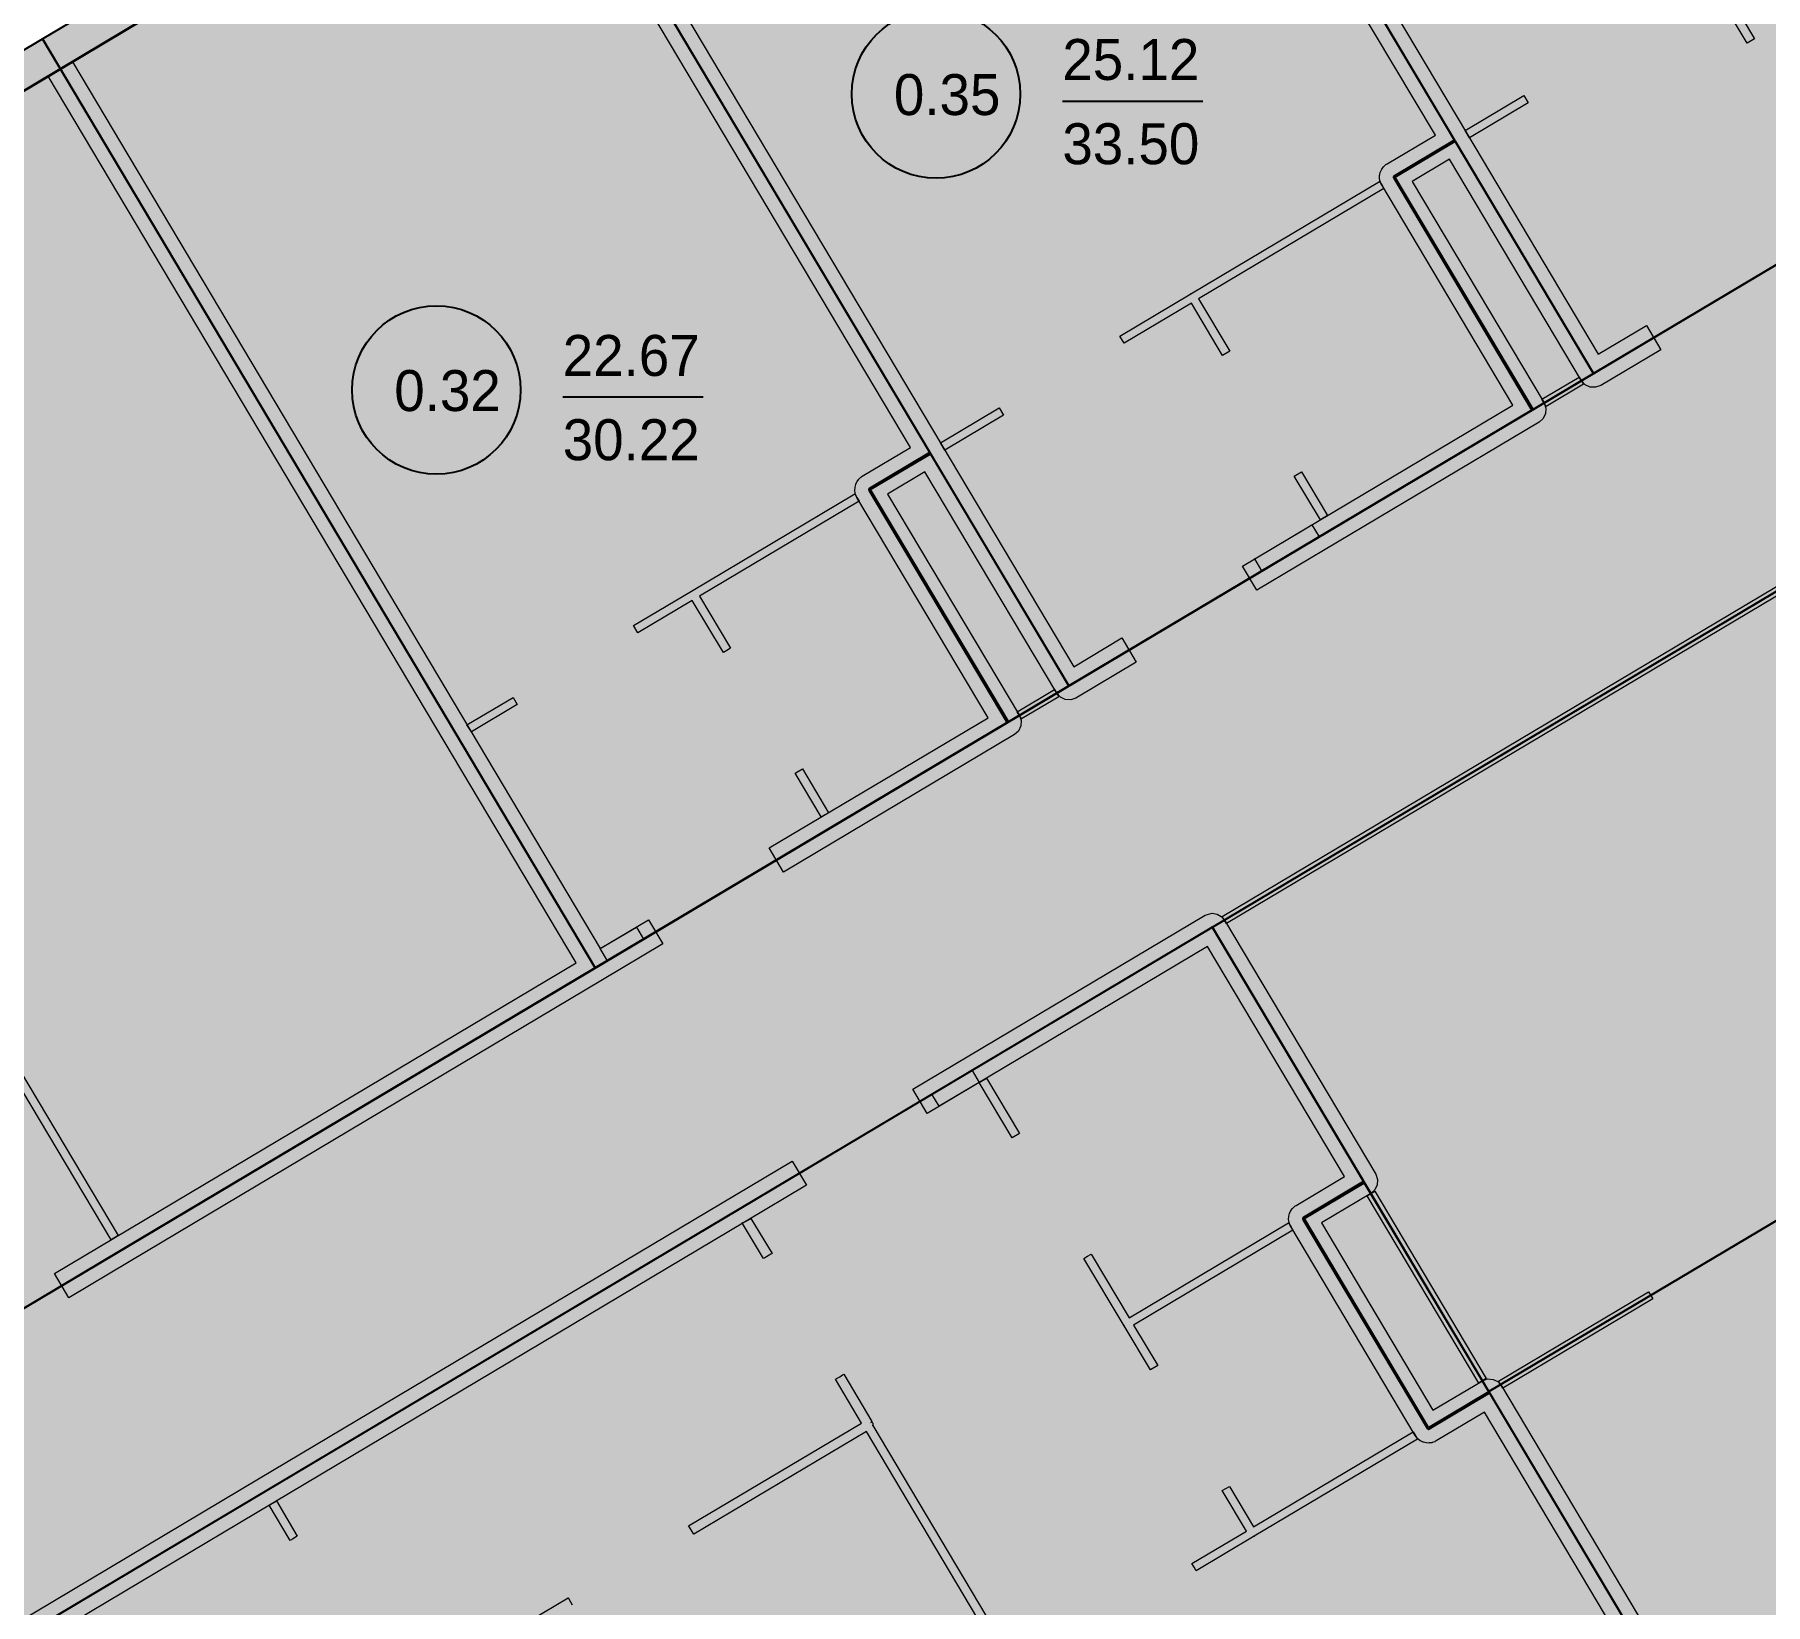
# Model space of a CAD drawing. Header units: millimetres. Extents: x 0 to 312583, y -208103 to 25097.
# Drawn here: x 161025 to 173354, y -49596 to -38416 of the extents above; entities that cross this region are included whole.
import ezdxf

# ---------------------------------------------------------------- set-up
doc = ezdxf.new("R2010")
doc.units = ezdxf.units.MM
doc.linetypes.add('Solid', pattern=[0])
for name, color, linetype, lineweight in [('Inner Walls', 5, 'Solid', 0), ('One-Bedroom Apartment', 1, 'Solid', 35), ('Outer Walls', 254, 'Solid', 25), ('Room Objects', 47, 'Solid', 15), ('Room Walls', 47, 'Solid', 35), ('Service Area', 252, 'Solid', 25), ('Studio Apartment', 250, 'Solid', 25), ('Three-Bedroom Apartment', 151, 'Solid', 25), ('Two-Bedroom Apartment', 252, 'Solid', 25)]:
    doc.layers.add(name, color=color, linetype=linetype, lineweight=lineweight)
doc.styles.add('Dialog.plain', font='Dialog.plain')

msp = doc.modelspace()

# ---------------------------------------------------------------- hatches: boundary and pattern name
at = {"layer": 'One-Bedroom Apartment', "linetype": 'Solid', "lineweight": 25}
msp.add_hatch(color=250, dxfattribs=at).paths.add_polyline_path([(154335, -42463), (157708, -40455), (161080, -38447), (165019, -45063), (161647, -47071), (158274, -49079), (157196, -47268), (157197, -47268), (157627, -47012), (157628, -47011), (157629, -47009), (157630, -47008), (157631, -47006), (157631, -47004), (157631, -47002), (157631, -47000), (157630, -46998), (156744, -45510), (156742, -45508), (156741, -45507), (156739, -45506), (156737, -45505), (156735, -45505), (156733, -45505), (156732, -45505), (156730, -45506), (156300, -45762), (156300, -45762)], flags=0)
at = {"layer": 'Room Objects', "linetype": 'Solid', "lineweight": 0}
for points in [[(170124, -41907), (170175, -41993), (170175, -41993), (169767, -42236), (169716, -42150), (169716, -42150)], [(165105, -45012), (165054, -44926), (165054, -44926), (165312, -44772), (165363, -44858), (165363, -44858)], [(167703, -45793), (167754, -45879), (167754, -45879), (167468, -46049), (167417, -45963), (167417, -45963)]]:
    msp.add_hatch(color=5, dxfattribs=at).paths.add_polyline_path(points, flags=0)
at = {"layer": 'Service Area', "linetype": 'Solid', "lineweight": 25}
for points in [[(176726, -38093), (186799, -55010), (185080, -56033), (176031, -40834), (159298, -50797), (158275, -49078)], [(170715, -39431), (171145, -39175), (172130, -40829), (171700, -41085)], [(178001, -44142), (171385, -48081), (169416, -44773), (176031, -40834), (176031, -40834)], [(166977, -41657), (167407, -41401), (168392, -43055), (167962, -43311)], [(178001, -44142), (179970, -47450), (178896, -45646), (178466, -45902), (177521, -46464), (176146, -47283), (174772, -48101), (175846, -49906), (173355, -51389), (173355, -51389), (171385, -48081)], [(171384, -48082), (170954, -48338), (170068, -46849), (170497, -46593)]]:
    msp.add_hatch(color=254, dxfattribs=at).paths.add_polyline_path(points, flags=0)
at = {"layer": 'Studio Apartment', "linetype": 'Solid', "lineweight": 25}
for points in [[(168190, -34213), (171927, -31988), (174876, -36942), (174447, -37198), (174445, -37199), (174444, -37200), (174443, -37202), (174442, -37204), (174442, -37206), (174442, -37208), (174443, -37210), (174443, -37211), (175428, -38866), (172130, -40829)], [(164453, -36439), (168190, -34213), (171140, -39167), (170710, -39423), (170708, -39424), (170707, -39425), (170706, -39427), (170705, -39429), (170705, -39431), (170705, -39433), (170706, -39435), (170707, -39436), (171691, -41090), (168392, -43055)], [(161080, -38447), (164453, -36439), (167402, -41392), (166972, -41648), (166971, -41649), (166969, -41651), (166968, -41652), (166968, -41654), (166967, -41656), (166968, -41658), (166968, -41660), (166969, -41662), (167954, -43316), (165019, -45063)]]:
    msp.add_hatch(color=252, dxfattribs=at).paths.add_polyline_path(points, flags=0)
at = {"layer": 'Two-Bedroom Apartment', "linetype": 'Solid', "lineweight": 25}
msp.add_hatch(color=151, dxfattribs=at).paths.add_polyline_path([(166609, -55405), (163237, -57413), (159298, -50797), (159298, -50797), (162670, -48789), (166043, -46781), (169414, -44774), (169414, -44774), (170492, -46585), (170063, -46840), (170061, -46842), (170060, -46843), (170059, -46845), (170058, -46847), (170058, -46849), (170058, -46850), (170058, -46852), (170059, -46854), (170946, -48343), (170947, -48344), (170948, -48346), (170950, -48347), (170952, -48347), (170954, -48348), (170956, -48348), (170957, -48347), (170959, -48346), (171389, -48090), (171389, -48090), (173353, -51390), (169982, -53397)], flags=0)

# ---------------------------------------------------------------- linework, layer by layer
at = {"layer": 'Inner Walls', "color": 47, "linetype": 'Solid', "lineweight": 15}
for p, q in [((168404, -34377), (171226, -39116)), ((171003, -39132), (168232, -34479)), ((164667, -36602), (167488, -41341)), ((167265, -41357), (164495, -36705)), ((161122, -38713), (161294, -38610)), ((164882, -45028), (161122, -38713)), ((161294, -38610), (165054, -44926)), ((170659, -39337), (171003, -39132)), ((171226, -39116), (172164, -40692)), ((171105, -39304), (170839, -39463)), ((172044, -40881), (171105, -39304)), ((170605, -39435), (170606, -39416)), ((170605, -39437), (170605, -39435)), ((170608, -39457), (170605, -39437)), ((170606, -39416), (170607, -39414)), ((170607, -39414), (170611, -39395)), ((170611, -39395), (170612, -39393)), ((170612, -39393), (170621, -39375)), ((170621, -39375), (170622, -39374)), ((170622, -39374), (170633, -39358)), ((170633, -39358), (170635, -39356)), ((170635, -39356), (170649, -39343)), ((170649, -39343), (170651, -39342)), ((170651, -39342), (170659, -39337)), ((170609, -39459), (170608, -39457)), ((170615, -39477), (170609, -39459)), ((170616, -39479), (170615, -39477)), ((170621, -39487), (170616, -39479)), ((171554, -41056), (170621, -39487)), ((170839, -39463), (171777, -41039)), ((172164, -40692), (172508, -40488)), ((172508, -40488), (172610, -40660)), ((172610, -40660), (172181, -40915)), ((172070, -40910), (172044, -40881)), ((172105, -40926), (172070, -40910)), ((172144, -40928), (172105, -40926)), ((172181, -40915), (172144, -40928)), ((171777, -41039), (171790, -41076)), ((169630, -42202), (171554, -41056)), ((171743, -41176), (169732, -42373)), ((171771, -41150), (171743, -41176)), ((171788, -41115), (171771, -41150)), ((171790, -41076), (171788, -41115)), ((166921, -41562), (167265, -41357)), ((167488, -41341), (168427, -42918)), ((167367, -41529), (167101, -41688)), ((168306, -43106), (167367, -41529)), ((166868, -41661), (166869, -41641)), ((166868, -41663), (166868, -41661)), ((166871, -41682), (166868, -41663)), ((166869, -41639), (166874, -41620)), ((166869, -41641), (166869, -41639)), ((166874, -41618), (166883, -41601)), ((166874, -41620), (166874, -41618)), ((166883, -41601), (166884, -41599)), ((166884, -41599), (166896, -41583)), ((166896, -41583), (166897, -41582)), ((166897, -41582), (166911, -41569)), ((166911, -41569), (166913, -41567)), ((166913, -41567), (166921, -41562)), ((166871, -41684), (166871, -41682)), ((166878, -41702), (166871, -41684)), ((166878, -41704), (166878, -41702)), ((166883, -41713), (166878, -41704)), ((167817, -43281), (166883, -41713)), ((167101, -41688), (168040, -43265)), ((169732, -42373), (169630, -42202)), ((168427, -42918), (168770, -42713)), ((168770, -42713), (168873, -42885)), ((168873, -42885), (168443, -43141)), ((168332, -43135), (168306, -43106)), ((168367, -43152), (168332, -43135)), ((168443, -43141), (168406, -43154)), ((168040, -43265), (168053, -43301)), ((168406, -43154), (168367, -43152)), ((166257, -44209), (167817, -43281)), ((168034, -43376), (168005, -43402)), ((168051, -43340), (168034, -43376)), ((168053, -43301), (168051, -43340)), ((168005, -43402), (166359, -44381)), ((166359, -44381), (166257, -44209)), ((165054, -44926), (165398, -44721)), ((165398, -44721), (165500, -44893)), ((167280, -45928), (169363, -44688)), ((169363, -44688), (169414, -44674)), ((169414, -44674), (169448, -44680)), ((169448, -44680), (169478, -44697)), ((169478, -44697), (169500, -44723)), ((169500, -44723), (170578, -46533)), ((165500, -44893), (165071, -45149)), ((169379, -44911), (167383, -46100)), ((170355, -46550), (169379, -44911)), ((161166, -47241), (164882, -45028)), ((165071, -45149), (161698, -47157)), ((167383, -46100), (167280, -45928)), ((162619, -48703), (166421, -46440)), ((166421, -46440), (166523, -46611)), ((170012, -46755), (170355, -46550)), ((170578, -46533), (170591, -46570)), ((170591, -46570), (170589, -46609)), ((166523, -46611), (166094, -46867)), ((170544, -46671), (170191, -46880)), ((170572, -46644), (170544, -46671)), ((170589, -46609), (170572, -46644)), ((169958, -46853), (169959, -46834)), ((169959, -46832), (169964, -46813)), ((169959, -46834), (169959, -46832)), ((169964, -46813), (169965, -46811)), ((169965, -46811), (169973, -46793)), ((169973, -46793), (169974, -46791)), ((169974, -46791), (169986, -46776)), ((169986, -46776), (169987, -46774)), ((169987, -46774), (170002, -46761)), ((170002, -46761), (170003, -46760)), ((170003, -46760), (170012, -46755)), ((166094, -46867), (162721, -48875)), ((169958, -46855), (169958, -46853)), ((169961, -46874), (169958, -46855)), ((169961, -46876), (169961, -46874)), ((169968, -46895), (169961, -46876)), ((169969, -46897), (169968, -46895)), ((169973, -46905), (169969, -46897)), ((170860, -48394), (169973, -46905)), ((170191, -46880), (170985, -48214)), ((161698, -47157), (161268, -47412)), ((161268, -47412), (161166, -47241)), ((170985, -48214), (171338, -48004)), ((171338, -48004), (171375, -47991)), ((171375, -47991), (171414, -47994)), ((171414, -47994), (171449, -48010)), ((171449, -48010), (171475, -48039)), ((171475, -48039), (173322, -51142)), ((171354, -48228), (171010, -48432)), ((173140, -51226), (171354, -48228)), ((170865, -48402), (170860, -48394)), ((170866, -48404), (170865, -48402)), ((170879, -48418), (170866, -48404)), ((170881, -48420), (170879, -48418)), ((170896, -48431), (170881, -48420)), ((170898, -48432), (170896, -48431)), ((170916, -48441), (170898, -48432)), ((170918, -48441), (170916, -48441)), ((170937, -48446), (170918, -48441)), ((170939, -48447), (170937, -48446)), ((170958, -48448), (170939, -48447)), ((170960, -48447), (170958, -48448)), ((170980, -48445), (170960, -48447)), ((170981, -48444), (170980, -48445)), ((171000, -48438), (170981, -48444)), ((171002, -48437), (171000, -48438)), ((171010, -48432), (171002, -48437)), ((159680, -50453), (162619, -48703)), ((162721, -48875), (159783, -50625))]:
    msp.add_line(p, q, dxfattribs=at)
at = {"layer": 'One-Bedroom Apartment', "color": 250, "linetype": 'Solid', "lineweight": 25}
for p, q in [((157708, -40455), (161080, -38447)), ((161080, -38447), (165019, -45063)), ((165019, -45063), (161647, -47071)), ((161647, -47071), (158274, -49079))]:
    msp.add_line(p, q, dxfattribs=at)
at = {"layer": 'Outer Walls', "color": 47, "linetype": 'Solid', "lineweight": 35}
msp.add_line((161820, -38297), (160596, -39026), dxfattribs=at)
at = {"layer": 'Room Objects', "color": 0, "linetype": 'Solid', "lineweight": 0}
for p, q in [((169716, -42150), (170124, -41907)), ((170124, -41907), (170175, -41993)), ((170175, -41993), (169767, -42236)), ((169767, -42236), (169716, -42150)), ((165054, -44926), (165312, -44772)), ((165363, -44858), (165105, -45012)), ((165312, -44772), (165363, -44858)), ((165105, -45012), (165054, -44926)), ((167417, -45963), (167703, -45793)), ((167703, -45793), (167754, -45879)), ((167468, -46049), (167417, -45963)), ((167754, -45879), (167468, -46049))]:
    msp.add_line(p, q, dxfattribs=at)
for p in [(170175, -41993), (169716, -42150), (165363, -44858), (165054, -44926), (167417, -45963), (167754, -45879)]:
    msp.add_point(p, dxfattribs=at)
at = {"layer": 'Room Walls', "color": 47, "linetype": 'Solid', "lineweight": 9}
for p, q in [((173054, -38073), (173276, -38445)), ((173224, -38476), (173003, -38104)), ((173276, -38445), (173224, -38476)), ((171215, -39098), (171634, -38849)), ((171665, -38901), (171246, -39150)), ((171634, -38849), (171665, -38901)), ((171246, -39150), (171215, -39098)), ((169261, -40262), (170605, -39462)), ((170636, -39513), (169317, -40299)), ((170605, -39462), (170621, -39487)), ((170621, -39487), (170636, -39513)), ((168756, -40563), (169261, -40262)), ((169317, -40299), (169538, -40670)), ((169266, -40329), (168786, -40614)), ((169487, -40701), (169266, -40329)), ((168786, -40614), (168756, -40563)), ((169538, -40670), (169487, -40701)), ((169485, -44697), (176016, -40808)), ((176021, -40875), (169515, -44748)), ((171762, -41013), (172028, -40855)), ((172059, -40906), (171793, -41065)), ((172028, -40855), (172059, -40906)), ((171793, -41065), (171762, -41013)), ((167478, -41324), (167897, -41074)), ((167927, -41126), (167508, -41375)), ((167897, -41074), (167927, -41126)), ((167508, -41375), (167478, -41324)), ((169998, -41560), (170050, -41529)), ((170050, -41529), (170235, -41841)), ((170184, -41872), (169998, -41560)), ((165705, -42379), (166868, -41687)), ((166898, -41739), (165762, -42415)), ((166868, -41687), (166883, -41713)), ((166883, -41713), (166898, -41739)), ((170235, -41841), (170184, -41872)), ((165292, -42625), (165705, -42379)), ((165710, -42446), (165323, -42677)), ((165932, -42818), (165710, -42446)), ((165762, -42415), (165983, -42787)), ((165323, -42677), (165292, -42625)), ((165957, -42802), (165932, -42818)), ((165983, -42787), (165957, -42802)), ((164105, -43332), (164433, -43137)), ((164433, -43137), (164463, -43188)), ((168024, -43239), (168291, -43080)), ((168321, -43132), (168055, -43290)), ((168291, -43080), (168321, -43132)), ((164463, -43188), (164136, -43383)), ((168055, -43290), (168024, -43239)), ((164136, -43383), (164105, -43332)), ((166443, -43677), (166495, -43646)), ((166629, -43988), (166443, -43677)), ((166495, -43646), (166680, -43958)), ((166680, -43958), (166629, -43988)), ((169515, -44748), (169485, -44697)), ((161570, -47000), (160808, -45720)), ((160859, -45689), (161621, -46969)), ((167754, -45879), (167805, -45848)), ((167805, -45848), (168040, -46242)), ((167989, -46273), (167754, -45879)), ((168040, -46242), (167989, -46273)), ((170518, -46686), (170519, -46685)), ((171312, -48020), (170518, -46686)), ((170519, -46685), (170571, -46654)), ((170571, -46654), (171365, -47988)), ((166119, -46852), (166128, -46847)), ((166128, -46847), (166278, -47098)), ((161621, -46969), (161570, -47000)), ((166066, -46878), (166094, -46867)), ((166068, -46883), (166066, -46878)), ((166218, -47134), (166068, -46883)), ((166094, -46867), (166107, -46859)), ((166107, -46859), (166111, -46857)), ((166111, -46857), (166119, -46852)), ((168822, -47556), (169958, -46880)), ((169989, -46931), (168853, -47607)), ((169958, -46880), (169973, -46905)), ((169973, -46905), (169989, -46931)), ((166226, -47129), (166218, -47134)), ((166269, -47103), (166226, -47129)), ((166278, -47098), (166269, -47103)), ((168500, -47132), (168526, -47117)), ((168786, -47612), (168500, -47132)), ((168526, -47117), (168552, -47102)), ((168552, -47102), (168822, -47556)), ((171453, -48006), (172521, -47370)), ((172552, -47421), (171483, -48057)), ((172521, -47370), (172552, -47421)), ((168973, -47927), (168786, -47612)), ((168853, -47607), (169025, -47896)), ((166781, -47962), (166789, -47957)), ((166789, -47957), (166990, -48295)), ((169025, -47896), (168973, -47927)), ((166729, -47993), (166738, -47988)), ((166915, -48305), (166729, -47993)), ((166738, -47988), (166760, -47975)), ((166760, -47975), (166781, -47962)), ((171314, -48019), (171312, -48020)), ((171365, -47988), (171314, -48019)), ((171483, -48057), (171453, -48006)), ((165684, -49037), (166915, -48305)), ((166990, -48295), (166981, -48300)), ((166981, -48300), (166982, -48301)), ((166982, -48301), (166991, -48297)), ((166991, -48297), (166992, -48299)), ((166992, -48299), (166994, -48304)), ((166994, -48304), (166995, -48306)), ((166995, -48306), (166996, -48312)), ((166996, -48314), (166995, -48320)), ((166995, -48320), (166995, -48322)), ((166995, -48322), (168023, -50048)), ((166996, -48312), (166996, -48314)), ((166950, -48365), (165720, -49097)), ((167986, -50105), (166950, -48365)), ((169708, -49044), (170844, -48368)), ((170875, -48420), (169713, -49111)), ((170844, -48368), (170875, -48420)), ((169485, -48786), (169536, -48756)), ((169657, -49075), (169485, -48786)), ((169536, -48756), (169708, -49044)), ((162695, -48890), (162747, -48860)), ((162845, -49142), (162695, -48890)), ((162747, -48860), (162896, -49111)), ((165689, -49046), (165684, -49037)), ((165715, -49089), (165689, -49046)), ((162862, -49131), (162845, -49142)), ((162896, -49111), (162862, -49131)), ((165720, -49097), (165715, -49089)), ((169269, -49306), (169657, -49075)), ((169713, -49111), (169300, -49357)), ((169285, -49332), (169269, -49306)), ((169300, -49357), (169285, -49332)), ((163594, -50282), (164825, -49549)), ((164825, -49549), (164830, -49557)), ((164830, -49557), (164855, -49600))]:
    msp.add_line(p, q, dxfattribs=at)
for p in [(169261, -40262), (168786, -47612), (171314, -48019), (166995, -48322), (169713, -49111)]:
    msp.add_point(p, dxfattribs=at)
at = {"layer": 'Service Area', "color": 254, "linetype": 'Solid', "lineweight": 25}
for p, q in [((158275, -49078), (176726, -38093)), ((170715, -39431), (171145, -39175)), ((171145, -39175), (172130, -40829)), ((171700, -41085), (170715, -39431)), ((176031, -40834), (159298, -50797)), ((169416, -44773), (176031, -40834)), ((172130, -40829), (171700, -41085)), ((166977, -41657), (167407, -41401)), ((167407, -41401), (168392, -43055)), ((167962, -43311), (166977, -41657)), ((168392, -43055), (167962, -43311)), ((178001, -44142), (171385, -48081)), ((171385, -48081), (178001, -44142)), ((171385, -48081), (169416, -44773)), ((170068, -46849), (170497, -46593)), ((170497, -46593), (171384, -48082)), ((170954, -48338), (170068, -46849)), ((171384, -48082), (170954, -48338)), ((173355, -51389), (171385, -48081))]:
    msp.add_line(p, q, dxfattribs=at)
at = {"layer": 'Studio Apartment', "color": 252, "linetype": 'Solid', "lineweight": 25}
for p, q in [((168190, -34213), (171140, -39167)), ((172130, -40829), (168190, -34213)), ((161080, -38447), (164453, -36439)), ((164453, -36439), (167402, -41392)), ((168392, -43055), (164453, -36439)), ((165019, -45063), (161080, -38447)), ((175428, -38866), (172130, -40829)), ((171140, -39167), (170710, -39423)), ((170706, -39427), (170705, -39429)), ((170705, -39429), (170705, -39431)), ((170705, -39431), (170705, -39433)), ((170705, -39433), (170706, -39435)), ((170707, -39425), (170706, -39427)), ((170706, -39435), (170707, -39436)), ((170708, -39424), (170707, -39425)), ((170707, -39436), (171691, -41090)), ((170710, -39423), (170708, -39424)), ((171691, -41090), (168392, -43055)), ((167402, -41392), (166972, -41648)), ((166968, -41654), (166967, -41656)), ((166967, -41656), (166968, -41658)), ((166969, -41651), (166968, -41652)), ((166968, -41652), (166968, -41654)), ((166968, -41658), (166968, -41660)), ((166968, -41660), (166969, -41662)), ((166971, -41649), (166969, -41651)), ((166969, -41662), (167954, -43316)), ((166972, -41648), (166971, -41649)), ((167954, -43316), (165019, -45063))]:
    msp.add_line(p, q, dxfattribs=at)
at = {"layer": 'Three-Bedroom Apartment', "color": 7, "linetype": 'Solid', "lineweight": 25}
for p, q in [((168346, -38889), (169346, -38889)), ((164787, -40997), (165787, -40997))]:
    msp.add_line(p, q, dxfattribs=at)
for centre in [(167446, -38839), (163887, -40947)]:
    msp.add_circle(centre, 600, dxfattribs=at)
at = {"layer": 'Two-Bedroom Apartment', "color": 151, "linetype": 'Solid', "lineweight": 25}
for p, q in [((166043, -46781), (169414, -44774)), ((169414, -44774), (170492, -46585)), ((170492, -46585), (170063, -46840)), ((162670, -48789), (166043, -46781)), ((170059, -46845), (170058, -46847)), ((170058, -46847), (170058, -46849)), ((170058, -46849), (170058, -46850)), ((170058, -46850), (170058, -46852)), ((170060, -46843), (170059, -46845)), ((170061, -46842), (170060, -46843)), ((170063, -46840), (170061, -46842)), ((170058, -46852), (170059, -46854)), ((170059, -46854), (170946, -48343)), ((170959, -48346), (171389, -48090)), ((171389, -48090), (173353, -51390)), ((170946, -48343), (170947, -48344)), ((170947, -48344), (170948, -48346)), ((170948, -48346), (170950, -48347)), ((170950, -48347), (170952, -48347)), ((170952, -48347), (170954, -48348)), ((170954, -48348), (170956, -48348)), ((170956, -48348), (170957, -48347)), ((170957, -48347), (170959, -48346)), ((159298, -50797), (162670, -48789))]:
    msp.add_line(p, q, dxfattribs=at)
for p in [(169414, -44774), (171389, -48090)]:
    msp.add_point(p, dxfattribs=at)

# ---------------------------------------------------------------- texts
at = {"layer": 'Three-Bedroom Apartment', "color": 7, "linetype": 'Solid', "lineweight": 25, "style": 'Dialog.plain'}
for s, p in [('25.12', (168346, -38739)), ('0.35', (167146, -38989)), ('33.50', (168346, -39339)), ('22.67', (164787, -40847)), ('0.32', (163587, -41097)), ('30.22', (164787, -41447))]:
    msp.add_text(s, height=291.6, dxfattribs=at).set_placement(p)

doc.saveas('drawing.dxf')
